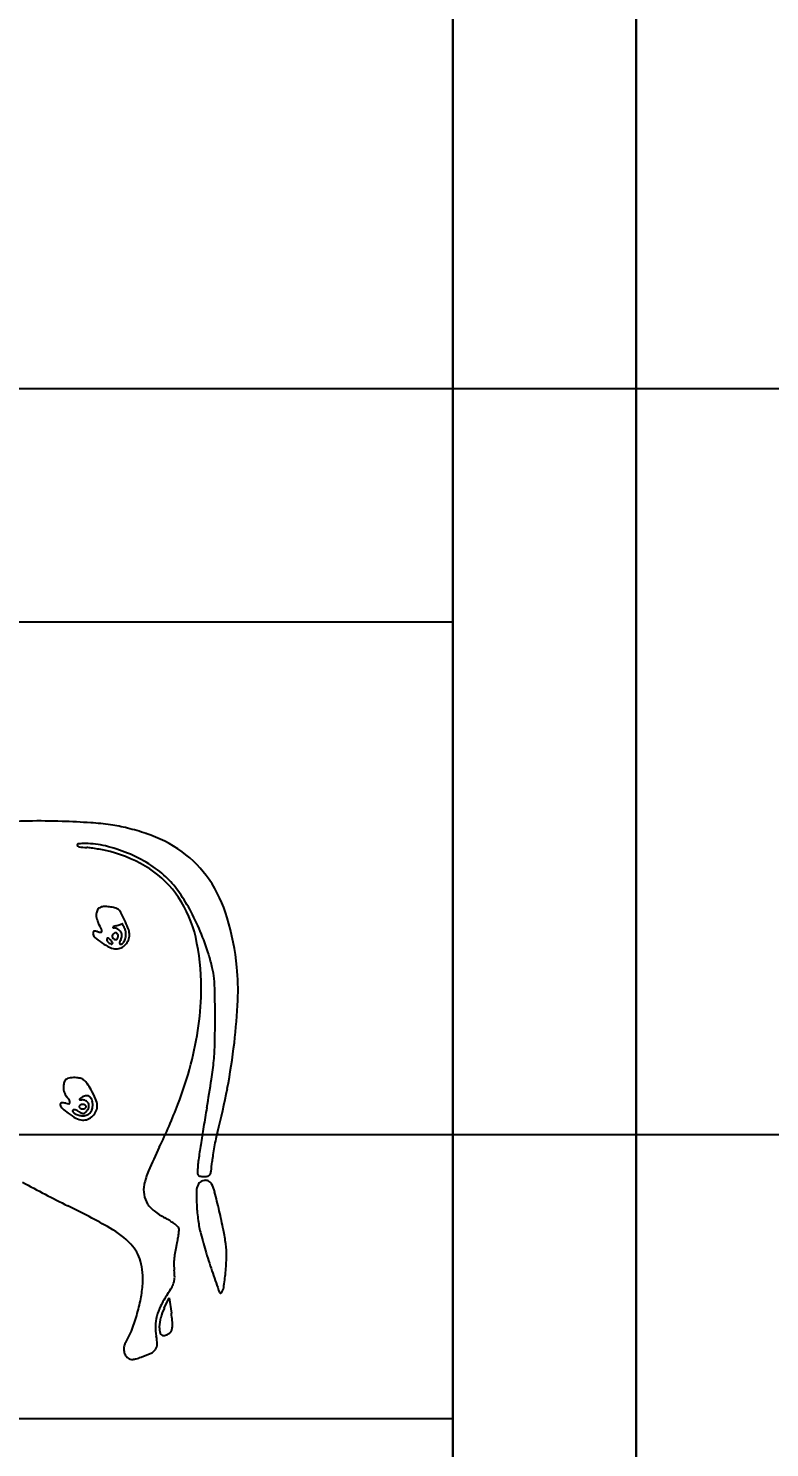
# Model space of a CAD drawing. Header units: millimetres. Extents: x 56222 to 3066687, y -650199 to -121287.
# Drawn here: x 140404.02 to 140408.07, y -185772.4 to -185764.66 of the extents above; entities that cross this region are included whole.
import ezdxf
from ezdxf import colors
from ezdxf.entities.mleader import LeaderData, LeaderLine
from ezdxf.math import Vec2, Vec3

# ---------------------------------------------------------------- set-up
doc = ezdxf.new("R2010")
doc.units = ezdxf.units.MM
doc.header["$MEASUREMENT"] = 0
for name, color, linetype, lineweight in [('$TD_AUDIT_GENERATED_(A0BDF17)', 32, 'Continuous', 30), ('FURNITURE', 32, 'Continuous', 9), ('Text', 7, 'Continuous', 15)]:
    doc.layers.add(name, color=color, linetype=linetype, lineweight=lineweight)
doc.styles.add('style4', font='ARIALN.TTF')

msp = doc.modelspace()

# ---------------------------------------------------------------- linework, layer by layer
at = {"layer": '$TD_AUDIT_GENERATED_(A0BDF17)', "linetype": 'Continuous', "lineweight": 25, "ltscale": 2}
for p, q in [((140406.3359, -185767.8965), (140399.0192, -185767.8965)), ((140404.7596, -185771.6413), (140404.7865, -185771.5851)), ((140404.7865, -185771.5851), (140404.7983, -185771.6695)), ((140369.3346, -185772.2438), (140406.3359, -185772.2438))]:
    msp.add_line(p, q, dxfattribs=at)
for centre, radius, start, end in [((140404.0625, -185771.5279), 2.5452, 91.02349, 94.85691), ((140404.0791, -185772.4611), 3.4786, 87.99041, 91.02347), ((140404.003, -185774.6314), 5.6502, 86.39905, 87.99047), ((140404.2727, -185770.3453), 1.3556, 81.80343, 86.39908), ((140404.3332, -185769.9254), 0.9314, 76.02167, 81.80342), ((140404.2029, -185770.449), 1.471, 71.91601, 76.02161), ((140404.4355, -185769.7366), 0.7215, 54.2998, 71.91602), ((140404.2896, -185769.1133), 0.00624, 94.16961, 195.90443), ((140404.295, -185769.1117), 0.0119, 195.9045, 262.40552), ((140404.3271, -185769.6282), 0.5226, 89.77629, 94.16965), ((140404.3755, -185768.5081), 0.6208, 262.40545, 266.29981), ((140404.3273, -185769.5822), 0.4765, 76.45148, 89.77627), ((140404.3134, -185769.4689), 0.342, 81.98724, 86.29973), ((140404.2136, -185770.178), 1.058, 80.12883, 81.98724), ((140404.1991, -185770.2608), 1.1421, 78.29306, 80.12878), ((140404.2694, -185769.9218), 0.7959, 75.88669, 78.29303), ((140404.2492, -185769.9061), 0.8097, 67.4934, 76.4515), ((140404.2889, -185769.8443), 0.716, 56.89749, 75.88666), ((140404.2384, -185769.9323), 0.8381, 58.66307, 67.49347), ((140404.3662, -185769.7223), 0.5922, 47.20794, 58.66305), ((140404.5023, -185769.6436), 0.6071, 34.24818, 54.29988), ((140404.3781, -185769.7074), 0.5526, 33.83803, 56.89754), ((140404.4413, -185769.6412), 0.4817, 35.40803, 47.20786), ((140403.9739, -185769.9735), 1.0552, 28.84229, 35.40796), ((140404.3866, -185769.7224), 0.7471, 16.47702, 34.24816), ((140404.4259, -185769.4866), 0.036, 103.95393, 138.99899), ((140404.4356, -185769.5255), 0.0762, 87.72445, 103.95392), ((140404.4289, -185769.6944), 0.2452, 80.93064, 87.72439), ((140404.4277, -185769.7018), 0.2527, 74.57868, 80.9307), ((140404.2974, -185769.7616), 0.6498, 12.8769, 33.83801), ((140404.4556, -185769.496), 0.068, 169.38658, 192.75437), ((140404.4316, -185769.4915), 0.0436, 138.99903, 169.38653), ((140404.5137, -185769.4829), 0.1276, 192.75445, 207.34649), ((140404.4861, -185769.4902), 0.0332, 46.21346, 74.5788), ((140404.4477, -185769.5302), 0.0886, 27.86606, 46.21344), ((140403.9303, -185769.8038), 0.674, 23.75279, 27.86595), ((140403.9202, -185769.8082), 0.685, 19.71381, 23.75275), ((140403.8046, -185770.0668), 1.2485, 22.73297, 28.84223), ((140403.687, -185769.9293), 1.4766, 5.80314, 16.47695), ((140404.3872, -185769.5964), 0.0174, 155.01407, 180.00211), ((140404.3983, -185769.5964), 0.0286, 180.00217, 229.16645), ((140404.379, -185769.5925), 0.00834, 111.71995, 155.01411), ((140404.3815, -185769.5988), 0.015, 82.03238, 111.71975), ((140404.374, -185769.6517), 0.0685, 72.39336, 82.03238), ((140404.4241, -185769.494), 0.0969, 252.39337, 263.16483), ((140403.5051, -185770.0045), 1.0079, 25.29472, 27.34654), ((140404.4132, -185769.5851), 0.00517, 263.16485, 352.90033), ((140404.3967, -185769.5831), 0.0217, 352.90035, 25.29471), ((140404.4872, -185769.6095), 0.0125, 135.00214, 178.28258), ((140404.4936, -185769.6097), 0.0189, 178.28246, 210.04423), ((140404.4793, -185769.5637), 0.00151, 135.90307, 244.55178), ((140404.4887, -185769.5729), 0.0146, 111.65168, 135.90298), ((140404.5015, -185769.6238), 0.0327, 113.32301, 135.0021), ((140404.4847, -185769.5524), 0.014, 244.5517, 266.49741), ((140404.5491, -185769.7249), 0.1782, 107.76011, 111.65172), ((140404.4807, -185769.6178), 0.0515, 60.03097, 86.49747), ((140404.4936, -185769.6054), 0.0127, 69.53949, 113.32296), ((140402.0118, -185761.8034), 8.1397, 287.76012, 287.85042), ((140404.4939, -185769.6046), 0.0118, 23.66659, 69.53953), ((140404.4784, -185769.6114), 0.0288, 0.00217, 23.66658), ((140404.4841, -185769.6118), 0.0445, 30.5188, 60.03105), ((140402.9465, -185764.7058), 5.0905, 287.8504, 287.97875), ((140402.1182, -185762.1534), 7.774, 287.9787, 288.04975), ((140404.4877, -185769.6097), 0.0404, 359.2606, 30.51888), ((140404.5028, -185769.4708), 0.0778, 288.04993, 289.94316), ((140404.5299, -185769.5453), 0.00149, 29.2721, 109.94281), ((140404.3445, -185769.6493), 0.214, 26.8869, 29.27239), ((140404.3851, -185769.6287), 0.1685, 23.10837, 26.8868), ((140404.2373, -185769.6917), 0.3292, 20.81894, 23.1084), ((140404.476, -185769.601), 0.0738, 0.35542, 20.81894), ((140404.4634, -185769.601), 0.0864, 342.18075, 0.35551), ((140404.4952, -185769.604), 0.0744, 337.47435, 0.00217), ((140404.4902, -185769.604), 0.0794, 0.00215, 19.7138), ((140403.698, -185770.1114), 1.364, 17.01602, 22.73295), ((140404.6292, -185769.3292), 0.3817, 229.16644, 236.55687), ((140404.6158, -185769.3495), 0.3574, 236.55691, 244.72634), ((140404.4512, -185769.6279), 0.00648, 140.04737, 180.00203), ((140404.4642, -185769.6279), 0.0194, 180.00212, 214.02072), ((140404.4493, -185769.6263), 0.00396, 82.47063, 140.04754), ((140404.4823, -185769.6156), 0.0413, 214.02063, 233.401), ((140404.4479, -185769.6367), 0.0145, 57.29595, 82.47036), ((140404.4115, -185769.6934), 0.0819, 50.31204, 57.29607), ((140404.4769, -185769.6229), 0.0323, 233.40107, 255.64355), ((140404.4966, -185769.6021), 0.078, 244.72634, 270.00218), ((140404.415, -185769.6892), 0.0764, 43.2245, 50.31202), ((140404.471, -185769.6458), 0.00858, 255.64349, 315.00212), ((140404.4414, -185769.6644), 0.0402, 31.76575, 43.22451), ((140404.4568, -185769.6548), 0.022, 16.4361, 31.76572), ((140404.4747, -185769.6495), 0.00335, 315.00214, 16.43618), ((140404.4972, -185769.6076), 0.023, 210.04435, 238.25915), ((140404.4954, -185769.6105), 0.0197, 238.25905, 270.00216), ((140404.4954, -185769.6224), 0.00769, 270.00222, 305.65214), ((140404.4966, -185769.614), 0.0661, 270.00208, 294.45869), ((140404.4915, -185769.617), 0.0144, 305.65212, 327.90118), ((140404.4861, -185769.6135), 0.0209, 327.90112, 346.0736), ((140404.4774, -185769.6114), 0.0298, 346.07355, 0.00217), ((140404.5228, -185769.6492), 0.00811, 173.31348, 208.86431), ((140404.5404, -185769.6512), 0.0259, 155.59192, 173.31362), ((140404.5191, -185769.6512), 0.00391, 208.86436, 270.00208), ((140404.5906, -185769.674), 0.0809, 148.01694, 155.59189), ((140404.5191, -185769.6352), 0.0199, 270.00217, 320.43415), ((140404.4876, -185769.6097), 0.0405, 328.01695, 359.2606), ((140404.4918, -185769.6036), 0.0775, 294.45866, 316.16432), ((140404.487, -185769.6086), 0.0617, 320.43423, 342.18077), ((140404.4899, -185769.6018), 0.0801, 316.16425, 337.47441), ((140403.751, -185769.8864), 1.2102, 359.71625, 12.87682), ((140403.92, -185770.0435), 1.1319, 13.25935, 17.01601), ((140404.5861, -185769.8865), 0.4475, 5.74715, 13.25937), ((140404.1751, -185769.9279), 0.8607, 0.89333, 5.74716), ((140403.931, -185769.9045), 1.2313, 357.3444, 5.80315), ((140403.3714, -185769.8846), 1.5899, 352.19986, 359.71621), ((140395.0433, -185770.0702), 9.9935, 0.08836, 0.89325), ((140401.9099, -185769.8108), 3.2546, 353.25009, 357.34447), ((140399.1417, -185770.0639), 5.8951, 358.72971, 0.08829), ((140403.1896, -185769.8597), 1.7733, 345.27439, 352.1998), ((140403.6433, -185770.1637), 1.3924, 354.76136, 358.72973), ((140401.4801, -185769.7599), 3.6874, 349.32365, 353.25009), ((140403.4439, -185770.1455), 1.5926, 351.13027, 354.76137), ((140404.2675, -185770.5041), 0.1209, 92.05228, 100.32266), ((140404.2678, -185770.5116), 0.1283, 84.14473, 92.0523), ((140404.2686, -185770.5041), 0.1208, 72.3342, 84.14477), ((140402.9078, -185769.7856), 2.0647, 338.88657, 345.27431), ((140404.2809, -185770.4346), 0.0728, 162.71202, 182.0346), ((140404.294, -185770.4342), 0.0859, 182.0346, 199.73443), ((140404.2543, -185770.4264), 0.045, 135.00211, 162.71204), ((140404.2389, -185770.4109), 0.0232, 109.18169, 135.00212), ((140404.2634, -185770.4814), 0.0978, 100.32255, 109.18179), ((140404.2895, -185770.4383), 0.0518, 50.09303, 72.33415), ((140404.2683, -185770.4636), 0.0848, 33.91718, 50.09305), ((140403.8751, -185770.7281), 0.5587, 29.89904, 33.91712), ((140403.9431, -185770.6889), 0.4802, 23.34568, 29.89899), ((140395.9098, -185768.9697), 9.218, 350.13968, 351.1302), ((140401.874, -185769.8342), 3.2866, 345.0432, 349.32362), ((140404.1988, -185770.5292), 0.00795, 96.21918, 194.19863), ((140404.2331, -185770.5206), 0.0433, 194.1986, 226.38089), ((140404.204, -185770.577), 0.056, 72.3933, 96.21915), ((140404.296, -185770.4334), 0.0881, 199.73448, 217.10462), ((140404.2385, -185770.4682), 0.0581, 252.39327, 268.69776), ((140404.0046, -185770.6538), 0.2773, 31.59521, 37.10463), ((140404.2374, -185770.5202), 0.00615, 268.69777, 352.62904), ((140404.2246, -185770.5185), 0.019, 352.62897, 31.59526), ((140404.3035, -185770.542), 0.00858, 146.2837, 180.00208), ((140404.2984, -185770.5017), 0.00306, 125.38827, 187.28024), ((140404.2975, -185770.5018), 0.00217, 187.28049, 266.58249), ((140404.3085, -185770.5454), 0.0147, 123.69226, 146.28364), ((140404.4978, -185770.7824), 0.3474, 123.252, 125.38838), ((140404.3111, -185770.2748), 0.2295, 266.5822, 269.46311), ((140404.3117, -185770.5501), 0.0203, 104.84449, 123.69231), ((140404.3136, -185770.5575), 0.028, 90.00204, 104.84447), ((140404.3432, -185770.5465), 0.0653, 102.62379, 123.25191), ((140404.3085, -185770.5555), 0.0511, 64.28418, 89.46311), ((140404.3136, -185770.5575), 0.028, 75.15981, 90.00224), ((140404.3156, -185770.5501), 0.0203, 56.31197, 75.15979), ((140404.3187, -185770.5454), 0.0147, 33.72064, 56.31202), ((140404.3351, -185770.5105), 0.0284, 64.18378, 102.62381), ((140404.3172, -185770.5374), 0.0311, 27.72892, 64.28419), ((140404.3238, -185770.542), 0.00858, 0.0022, 33.72058), ((140404.3183, -185770.5368), 0.0298, 350.20202, 27.72886), ((140404.3348, -185770.5112), 0.0291, 26.38347, 64.18378), ((140404.2989, -185770.5289), 0.0692, 6.56308, 26.38346), ((140404.2718, -185770.5321), 0.0965, 349.47939, 6.56307), ((140404.28, -185770.5435), 0.1133, 4.18712, 23.34562), ((140404.329, -185770.54), 0.0641, 336.95966, 4.18705), ((140401.9039, -185769.398), 3.1408, 334.22172, 338.88656), ((140404.427, -185770.3171), 0.3243, 226.38089, 233.67104), ((140404.4263, -185770.3179), 0.3233, 233.67112, 242.5077), ((140404.2645, -185770.5655), 0.0069, 135.0021, 218.47369), ((140404.2922, -185770.5435), 0.0422, 218.47369, 240.65669), ((140404.2642, -185770.5652), 0.00647, 87.79383, 135.0022), ((140404.2629, -185770.6008), 0.0422, 75.96321, 87.79389), ((140404.3151, -185770.5027), 0.0891, 240.65675, 255.29423), ((140404.2579, -185770.6208), 0.0628, 65.86931, 75.96311), ((140404.3217, -185770.5191), 0.0965, 242.50779, 264.24616), ((140404.244, -185770.6518), 0.0967, 58.56611, 65.86931), ((140404.3159, -185770.4999), 0.0919, 255.29426, 269.58978), ((140404.3671, -185770.4504), 0.1393, 238.56606, 245.77608), ((140404.3035, -185770.542), 0.00858, 180.0022, 213.72058), ((140404.3085, -185770.5387), 0.0147, 213.72064, 236.31202), ((140404.3117, -185770.5339), 0.0203, 236.31197, 255.15979), ((140404.3136, -185770.5266), 0.028, 255.15981, 270.00224), ((140404.3169, -185770.5618), 0.0172, 245.77611, 279.49449), ((140404.3182, -185770.5537), 0.0617, 264.24624, 292.84062), ((140404.3136, -185770.5266), 0.028, 270.00204, 284.84447), ((140404.3156, -185770.5354), 0.0565, 269.58975, 294.37961), ((140404.3172, -185770.5631), 0.0158, 279.49451, 315.10842), ((140404.3156, -185770.5339), 0.0203, 284.84449, 303.69231), ((140404.3187, -185770.5387), 0.0147, 303.69226, 326.28364), ((140404.2481, -185770.4943), 0.1134, 315.10847, 323.44545), ((140404.3238, -185770.542), 0.00858, 326.2837, 0.00208), ((140404.3201, -185770.5453), 0.0456, 294.37959, 323.48692), ((140404.3015, -185770.5339), 0.0468, 323.44542, 350.20202), ((140404.3085, -185770.5307), 0.0868, 292.84069, 315.00212), ((140404.3125, -185770.5396), 0.0551, 323.48696, 349.47935), ((140404.3094, -185770.5316), 0.0854, 315.00209, 336.95962), ((140417.5446, -185772.7302), 12.7412, 170.13962, 170.61655), ((140414.3137, -185772.1963), 9.4665, 170.61654, 171.21242), ((140405.7193, -185770.8614), 0.6935, 165.04327, 168.08618), ((140407.8861, -185772.2871), 3.5025, 154.22178, 156.53577), ((140414.678, -185772.2526), 9.8351, 171.21239, 171.69367), ((140406.4277, -185771.0108), 1.4175, 169.87088, 171.65504), ((140406.4255, -185771.0104), 1.4154, 168.08627, 169.87089), ((140405.3811, -185770.8952), 0.4396, 171.69366, 176.28954), ((140403.0836, -185770.6609), 1.9456, 353.10369, 354.66349), ((140405.7227, -185770.9074), 0.705, 171.655, 174.66354), ((140405.0252, -185771.0452), 0.3836, 156.53583, 168.30046), ((140405.7708, -185770.9205), 0.8302, 176.28955, 178.76944), ((140404.9647, -185770.9032), 0.0239, 178.76946, 210.85714), ((140404.955, -185770.909), 0.0126, 210.85723, 262.30247), ((140404.9759, -185770.754), 0.169, 262.30241, 270.00212), ((140404.9759, -185770.8185), 0.1045, 270.00219, 282.4328), ((140404.9949, -185770.9045), 0.0165, 282.43283, 331.10481), ((140404.966, -185770.8885), 0.0495, 331.10483, 353.10368), ((140407.0016, -185765.4505), 6.2764, 241.27582, 243.81919), ((140404.7926, -185770.997), 0.1461, 168.30045, 189.92139), ((140406.1091, -185771.0151), 1.1744, 179.41738, 183.16029), ((140405.0109, -185771.0039), 0.0761, 151.84719, 179.4173), ((140404.984, -185770.9895), 0.0456, 121.80629, 151.84718), ((140404.9831, -185770.9882), 0.044, 90.97576, 121.8063), ((140404.9831, -185770.9858), 0.0417, 59.09849, 90.97581), ((140404.984, -185770.9844), 0.04, 26.22967, 59.09855), ((140404.8388, -185771.0559), 0.2019, 14.14891, 26.22964), ((140404.7941, -185770.9968), 0.1476, 189.92137, 211.37738), ((140404.7451, -185771.0267), 0.0903, 211.37739, 225.61082), ((140405.9922, -185771.0216), 1.0574, 183.1603, 187.70349), ((140399.6198, -185772.3716), 5.5841, 13.05708, 14.1489), ((140402.1882, -185775.241), 4.6334, 60.58814, 63.81918), ((140404.8955, -185770.873), 0.3053, 225.6107, 231.35489), ((140404.9284, -185770.8319), 0.3579, 231.35482, 236.82782), ((140404.9214, -185770.8427), 0.3451, 236.82776, 242.45284), ((140404.5505, -185771.5537), 0.4569, 58.49725, 62.45279), ((140401.1283, -185772.0217), 4.0356, 11.52089, 13.05708), ((140404.2221, -185771.6331), 0.4917, 43.78633, 60.58806), ((140404.6139, -185771.4501), 0.3354, 53.51073, 58.4972), ((140404.6393, -185771.4159), 0.2929, 48.8065, 53.51074), ((140404.8175, -185771.2122), 0.0222, 17.76785, 48.80654), ((140404.4479, -185771.1876), 0.3933, 352.15965, 355.64778), ((140404.8086, -185771.2151), 0.0315, 355.64769, 17.7678), ((140405.5618, -185771.0798), 0.623, 187.70343, 194.45504), ((140407.3918, -185770.608), 2.5129, 194.45495, 196.94836), ((140404.0433, -185771.4276), 1.0607, 7.37084, 11.52089), ((140404.4228, -185771.4407), 0.2136, 14.88828, 43.78632), ((140405.232, -185771.406), 0.4201, 165.26134, 170.14106), ((140404.2876, -185771.1576), 0.5564, 345.26132, 348.39612), ((140404.4056, -185771.1818), 0.436, 348.39609, 352.15963), ((140404.6331, -185771.3513), 0.4659, 358.87439, 7.3709), ((140404.2564, -185771.4849), 0.3858, 356.32374, 14.88835), ((140405.2081, -185771.4047), 0.3962, 174.9353, 179.91375), ((140405.2419, -185771.4077), 0.4301, 170.14105, 174.93532), ((140408.0806, -185770.3982), 3.2329, 196.94831, 199.01251), ((140403.951, -185771.3379), 1.1481, 354.54293, 358.87444), ((140405.0759, -185771.4045), 0.2639, 179.91372, 186.66305), ((140404.4507, -185771.4776), 0.3654, 0.76455, 6.66311), ((140414.538, -185768.1731), 10.0629, 199.01246, 199.64454), ((140403.5803, -185771.3025), 1.5206, 351.4333, 354.5429), ((140404.0303, -185771.4704), 0.6123, 348.72596, 356.3238), ((140404.0522, -185771.0946), 0.8642, 326.9146, 330.12616), ((140404.6991, -185771.4662), 0.1182, 330.12618, 344.05777), ((140404.7261, -185771.4739), 0.09, 344.05772, 0.76462), ((140405.0306, -185771.5209), 0.0539, 316.54149, 351.43319), ((140403.5299, -185771.3706), 1.1227, 343.89968, 348.72602), ((140405.3414, -185771.9346), 0.6746, 146.91452, 153.20585), ((140405.0658, -185771.5543), 0.00534, 199.64449, 316.54155), ((140403.5776, -185771.3844), 1.073, 339.09209, 343.89965), ((140404.9314, -185771.7425), 0.2206, 165.17494, 179.06633), ((140404.9939, -185771.7591), 0.2852, 153.20579, 165.17499), ((140404.9334, -185771.749), 0.2014, 164.22813, 178.46726), ((140405.0581, -185771.7842), 0.3309, 154.411, 164.22823), ((140403.7939, -185771.8093), 1.014, 5.54313, 7.9277), ((140404.2969, -185771.6592), 0.3029, 326.76836, 339.09202), ((140404.9708, -185771.7432), 0.26, 179.06639, 191.34823), ((140404.8279, -185771.7462), 0.0958, 178.46723, 199.7742), ((140404.7556, -185771.7722), 0.019, 199.77429, 270.00211), ((140404.7627, -185771.7461), 0.0413, 305.75502, 320.31192), ((140404.7685, -185771.751), 0.0338, 320.31201, 346.09624), ((140404.7082, -185771.736), 0.096, 346.0963, 357.92241), ((140404.5925, -185771.7318), 0.2117, 357.92239, 5.54313), ((140404.6009, -185771.8649), 0.0632, 165.30737, 187.53804), ((140404.6177, -185771.8693), 0.0805, 146.7683, 165.3074), ((140404.6744, -185771.8398), 0.0462, 324.25827, 0.692), ((140404.4777, -185771.8421), 0.2429, 0.69189, 11.34832), ((140404.7556, -185771.7531), 0.0381, 270.00209, 285.41224), ((140404.7481, -185771.7261), 0.0661, 285.41224, 295.60966), ((140404.7478, -185771.7254), 0.0669, 295.60968, 305.75494), ((140404.5988, -185771.8652), 0.061, 187.53805, 210.21976), ((140404.608, -185771.8598), 0.0718, 210.21977, 230.31196), ((140404.5786, -185771.8953), 0.0256, 230.31205, 257.4712), ((140404.5835, -185771.8733), 0.0482, 257.47117, 274.40602), ((140404.5795, -185771.8217), 0.0999, 274.40605, 285.54405), ((140404.4961, -185771.5217), 0.4114, 285.54413, 289.43597), ((140404.4388, -185771.3594), 0.5835, 289.43608, 295.18485), ((140404.6597, -185771.8291), 0.0644, 295.18495, 324.25823)]:
    msp.add_arc(centre, radius, start, end, dxfattribs=at)
at = {"layer": 'FURNITURE', "lineweight": 30}
for p, q in [((140407.3359, -185727.3975), (140407.3359, -185787.9938)), ((140406.3359, -185728.3975), (140406.3359, -185786.9938))]:
    msp.add_line(p, q, dxfattribs=at)
msp.add_lwpolyline([(140368.3346, -185709.0019), (140407.3359, -185709.0019), (140407.3359, -185816.0019), (140368.3346, -185816.0019)], close=True, dxfattribs=at)

# ---------------------------------------------------------------- leaders
at = {"layer": 'Text', "color": 1, "lineweight": 0, "ltscale": 20}
ml = msp.add_multileader_mtext('Standard', dxfattribs=at)
ml.set_content('Painting', color=1, style='style4')
ml.set_leader_properties()
ml.build(insert=Vec2(0, 0))
ml.multileader.update_dxf_attribs({"dogleg_length": 2.0246, "arrow_head_size": 2})
ctx = ml.context
ctx.base_point, ctx.char_height, ctx.arrow_head_size, ctx.landing_gap_size, ctx.plane_origin = Vec3(140408.1781, -185766.6213), 3, 2, 0.4, Vec3(140341.1426, -185766.6213)
notes = []
notes.append((ctx, [(0, (1, 1, 0), (140406.1535, -185766.6213), (1, 0), 2.0246, [(0, [(140399.4391, -185766.6213)], 0, [])])]))
ctx.mtext.insert = Vec3(140408.5781, -185764.6803)
ml = msp.add_multileader_mtext('Standard', dxfattribs=at)
ml.set_content('See through', color=1, style='style4')
ml.set_leader_properties()
ml.build(insert=Vec2(0, 0))
ml.multileader.update_dxf_attribs({"dogleg_length": 2.0246, "arrow_head_size": 2})
ctx = ml.context
ctx.base_point, ctx.char_height, ctx.arrow_head_size, ctx.landing_gap_size, ctx.plane_origin = Vec3(140408.8981, -185770.6936), 3, 2, 0.4, Vec3(140341.8626, -185770.6936)
notes.append((ctx, [(0, (1, 1, 0), (140406.8735, -185770.6936), (1, 0), 2.0246, [(0, [(140394.8306, -185770.6936)], 0, [])])]))
ctx.mtext.insert = Vec3(140409.2981, -185768.7526)
for ctx, leaders in notes:
    for number, flags, end, landing, length, lines in leaders:
        leader = LeaderData()
        leader.index, (leader.has_last_leader_line, leader.has_dogleg_vector, leader.attachment_direction) = number, flags
        leader.last_leader_point, leader.dogleg_vector, leader.dogleg_length = Vec3(end), Vec3(landing), length
        for number, points, colour, breaks in lines:
            line = LeaderLine()
            line.index, line.vertices, line.color, line.breaks = number, Vec3.list(points), colors.encode_raw_color(colour), breaks
            leader.lines.append(line)
        ctx.leaders.append(leader)

doc.saveas('drawing.dxf')
